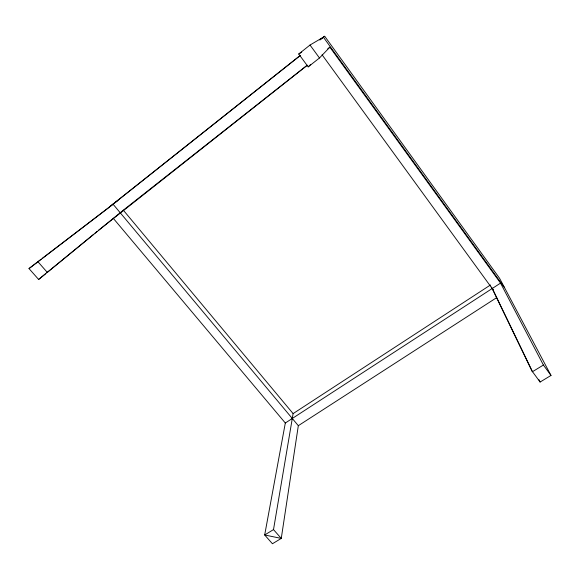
<?xml version="1.0" encoding="UTF-8"?>
<svg xmlns="http://www.w3.org/2000/svg" width="580" height="580" viewBox="0 0 580 580"><rect width="100%" height="100%" fill="white"/><g stroke="black" fill="none" stroke-linecap="round" stroke-linejoin="round"><path stroke-width="0.87" d="M113.028 204.167L298.323 425.691L281.264 538.414L272.44 543.743L264.683 534.977L285.317 423.009L500.533 283.105L329.861 47.176L327.743 48.843M273.506 529.598L281.264 538.414L264.683 534.977L273.506 529.598L293.11 413.605L490.47 284.976M323.386 37.171L310.017 45.037L298.729 54.02L308.183 66.874L319.471 57.993L329.861 47.176M308.183 66.874L310.699 64.394M117.914 200.506L29 268.576L38.628 279.458L123.315 210.177L307.175 65.25M38.628 279.458L45.595 273.738M46.994 272.593L93.699 234.262M95.091 233.117L97.186 231.398M98.578 230.253L307.313 65.257M300.201 55.477L109.272 207.104L300.135 55.636M319.834 39.831L324.699 36.257L499.59 278.313L551 375.449L540.096 382.039L532.498 371.693L492.304 288.456L493.29 289.819M319.906 39.933L324.699 36.257M29 268.576L41.194 259.26M42.63 258.165L109.352 207.19M298.323 425.691L496.726 297.613M298.729 54.02L301.716 52.149M551 375.449L543.409 365.037L532.338 371.787L491.499 287.114M37.794 261.58L47.422 272.535M113.216 218.239L285.317 423.009M123.315 210.177L293.11 413.605M322.067 54.774L492.181 288.536M310.017 45.037L319.471 57.993M323.306 37.069L504.571 287.724M500.533 283.105L543.409 365.037M538.9 379.596L540.096 382.039"/></g></svg>
